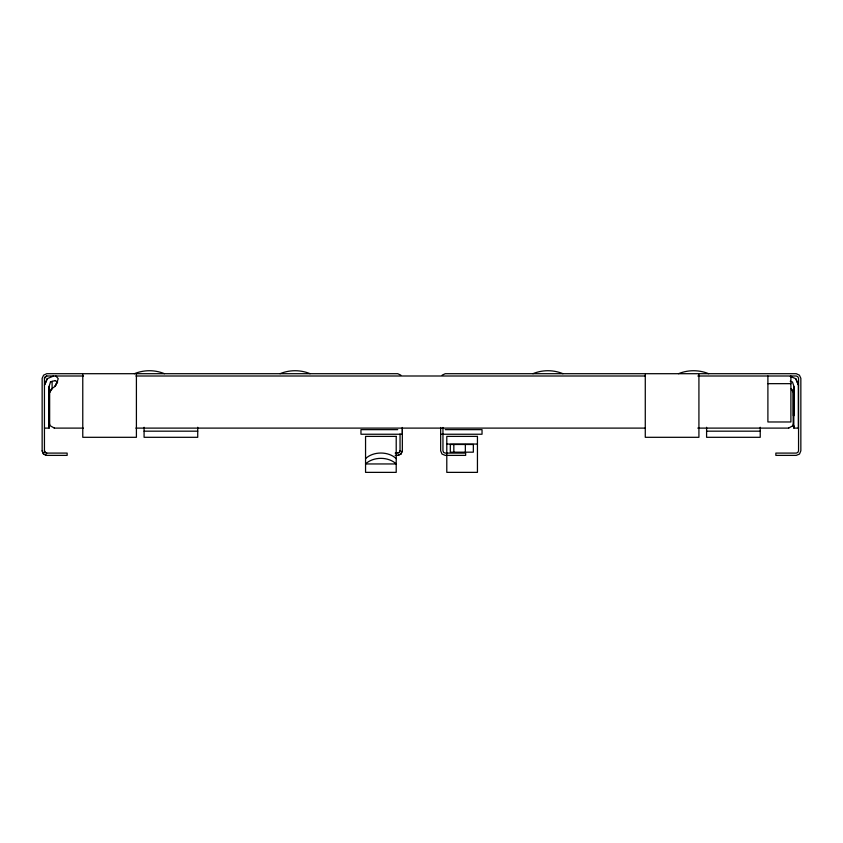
<?xml version="1.0" encoding="UTF-8"?>
<svg xmlns="http://www.w3.org/2000/svg" width="843" height="843" viewBox="0 0 843 843"><rect width="100%" height="100%" fill="white"/><g stroke="black" fill="none" stroke-linecap="round" stroke-linejoin="round"><path stroke-width="1.26" d="M402.343 428.012L402.343 434.24L360.962 434.24L360.962 429.645L397.738 429.645M792.568 425.81L793.189 423.513L793.189 392.427L791.271 388.792M50.548 381.942L49.052 386.431L49.052 428.107L44.447 428.107M55.87 385.188L58.251 378.697L55.87 375.999M57.219 381.942L54.858 386.431L57.64 381.942L54.858 380.593M400.046 433.966L400.046 450.794L399.371 452.417L395.198 453.091M402.343 427.485L402.343 450.794L400.994 454.04L397.738 455.389L395.198 455.389M44.447 385.188L47.145 378.697L53.646 375.999M45.058 384.113L47.303 378.697M400.046 450.794L399.371 452.417L397.738 453.091M402.343 450.794L400.994 454.05L397.738 455.389M400.878 375.156L397.738 373.702L46.744 373.702L43.604 375.156L42.15 378.296L42.15 450.794L43.499 454.05L46.744 455.389L67.145 455.389L67.145 453.091L46.744 453.091L45.122 452.417L44.447 450.794L44.447 378.296L45.174 376.726L46.744 375.999L83.489 375.999M49.811 392.427L51.729 388.792M44.447 378.296L46.744 375.999M55.016 386.431L51.581 388.792L49.653 392.427L49.653 423.513L50.274 425.81L54.416 428.107M788.584 428.107L792.726 425.81M442.122 375.156L445.262 373.702L796.256 373.702L799.396 375.156L800.85 378.296L800.85 450.794L799.512 454.04L796.256 455.389L775.855 455.389L775.855 453.091L796.256 453.091L797.878 452.417L798.553 450.794L798.553 378.296L797.826 376.726L796.256 375.999L697.846 375.999M134.395 373.702C143.942 369.74 154.933 369.74 164.48 373.702M280.024 373.702C289.57 369.74 300.561 369.74 310.108 373.702M532.892 373.702C542.439 369.74 553.43 369.74 562.976 373.702M678.52 373.702C688.067 369.74 699.058 369.74 708.605 373.702M50.39 381.942L55.016 380.593M135.965 375.999L645.369 375.999M767.899 383.66L790.892 383.66M54.258 428.107L83.362 428.107M135.849 428.107L645.295 428.107M697.783 428.107L788.742 428.107M798.553 428.107L793.948 428.107L793.948 425.81M445.262 429.645L482.038 429.645L482.038 434.24L440.657 434.24M144.079 431.173L197.726 431.173M706.592 431.173L760.228 431.173M446.79 444.05L477.444 444.05M790.218 381.268L792.452 381.942L793.948 386.431L793.948 415.736M46.744 453.091L45.122 452.417L44.447 450.794M790.281 376.442L795.855 378.697L798.553 385.188M46.744 455.389L43.488 454.04L42.15 450.794M791.419 388.792L793.347 392.427L793.347 415.736M795.697 378.697L798.395 385.188L798.395 428.107M793.8 386.431L793.8 428.107M790.892 375.999L790.892 421.974L767.899 421.974L767.899 375.999M760.228 427.275L760.228 437.306L706.592 437.306L706.592 427.275M698.921 374.461L698.921 437.306L645.274 437.306L645.274 374.461M465.347 444.482L465.347 452.175M453.829 444.482L453.829 452.175M442.954 427.485L442.954 450.794L443.629 452.417L445.262 453.091L465.652 453.091L465.652 455.389L445.262 455.389L442.006 454.05L440.657 450.794L440.657 427.485M197.726 427.275L197.726 437.306L144.079 437.306L144.079 427.275M136.408 374.461L136.408 437.306L82.772 437.306L82.772 374.461M52.108 381.247L52.108 389.129M49.2 386.431L49.2 428.107M365.556 458.634A19.168 14.015 0 0 1 396.21 458.634M396.21 436.389L365.556 436.389L365.556 472.365L396.21 472.365L396.21 436.389M477.444 436.389L446.79 436.389L446.79 472.365L477.444 472.365L477.444 436.389M473.344 444.482L450.32 444.482L450.32 452.175L473.344 452.175L473.344 444.482M396.21 463.956L365.556 463.956A19.168 14.015 0 0 1 396.21 463.945"/></g></svg>
